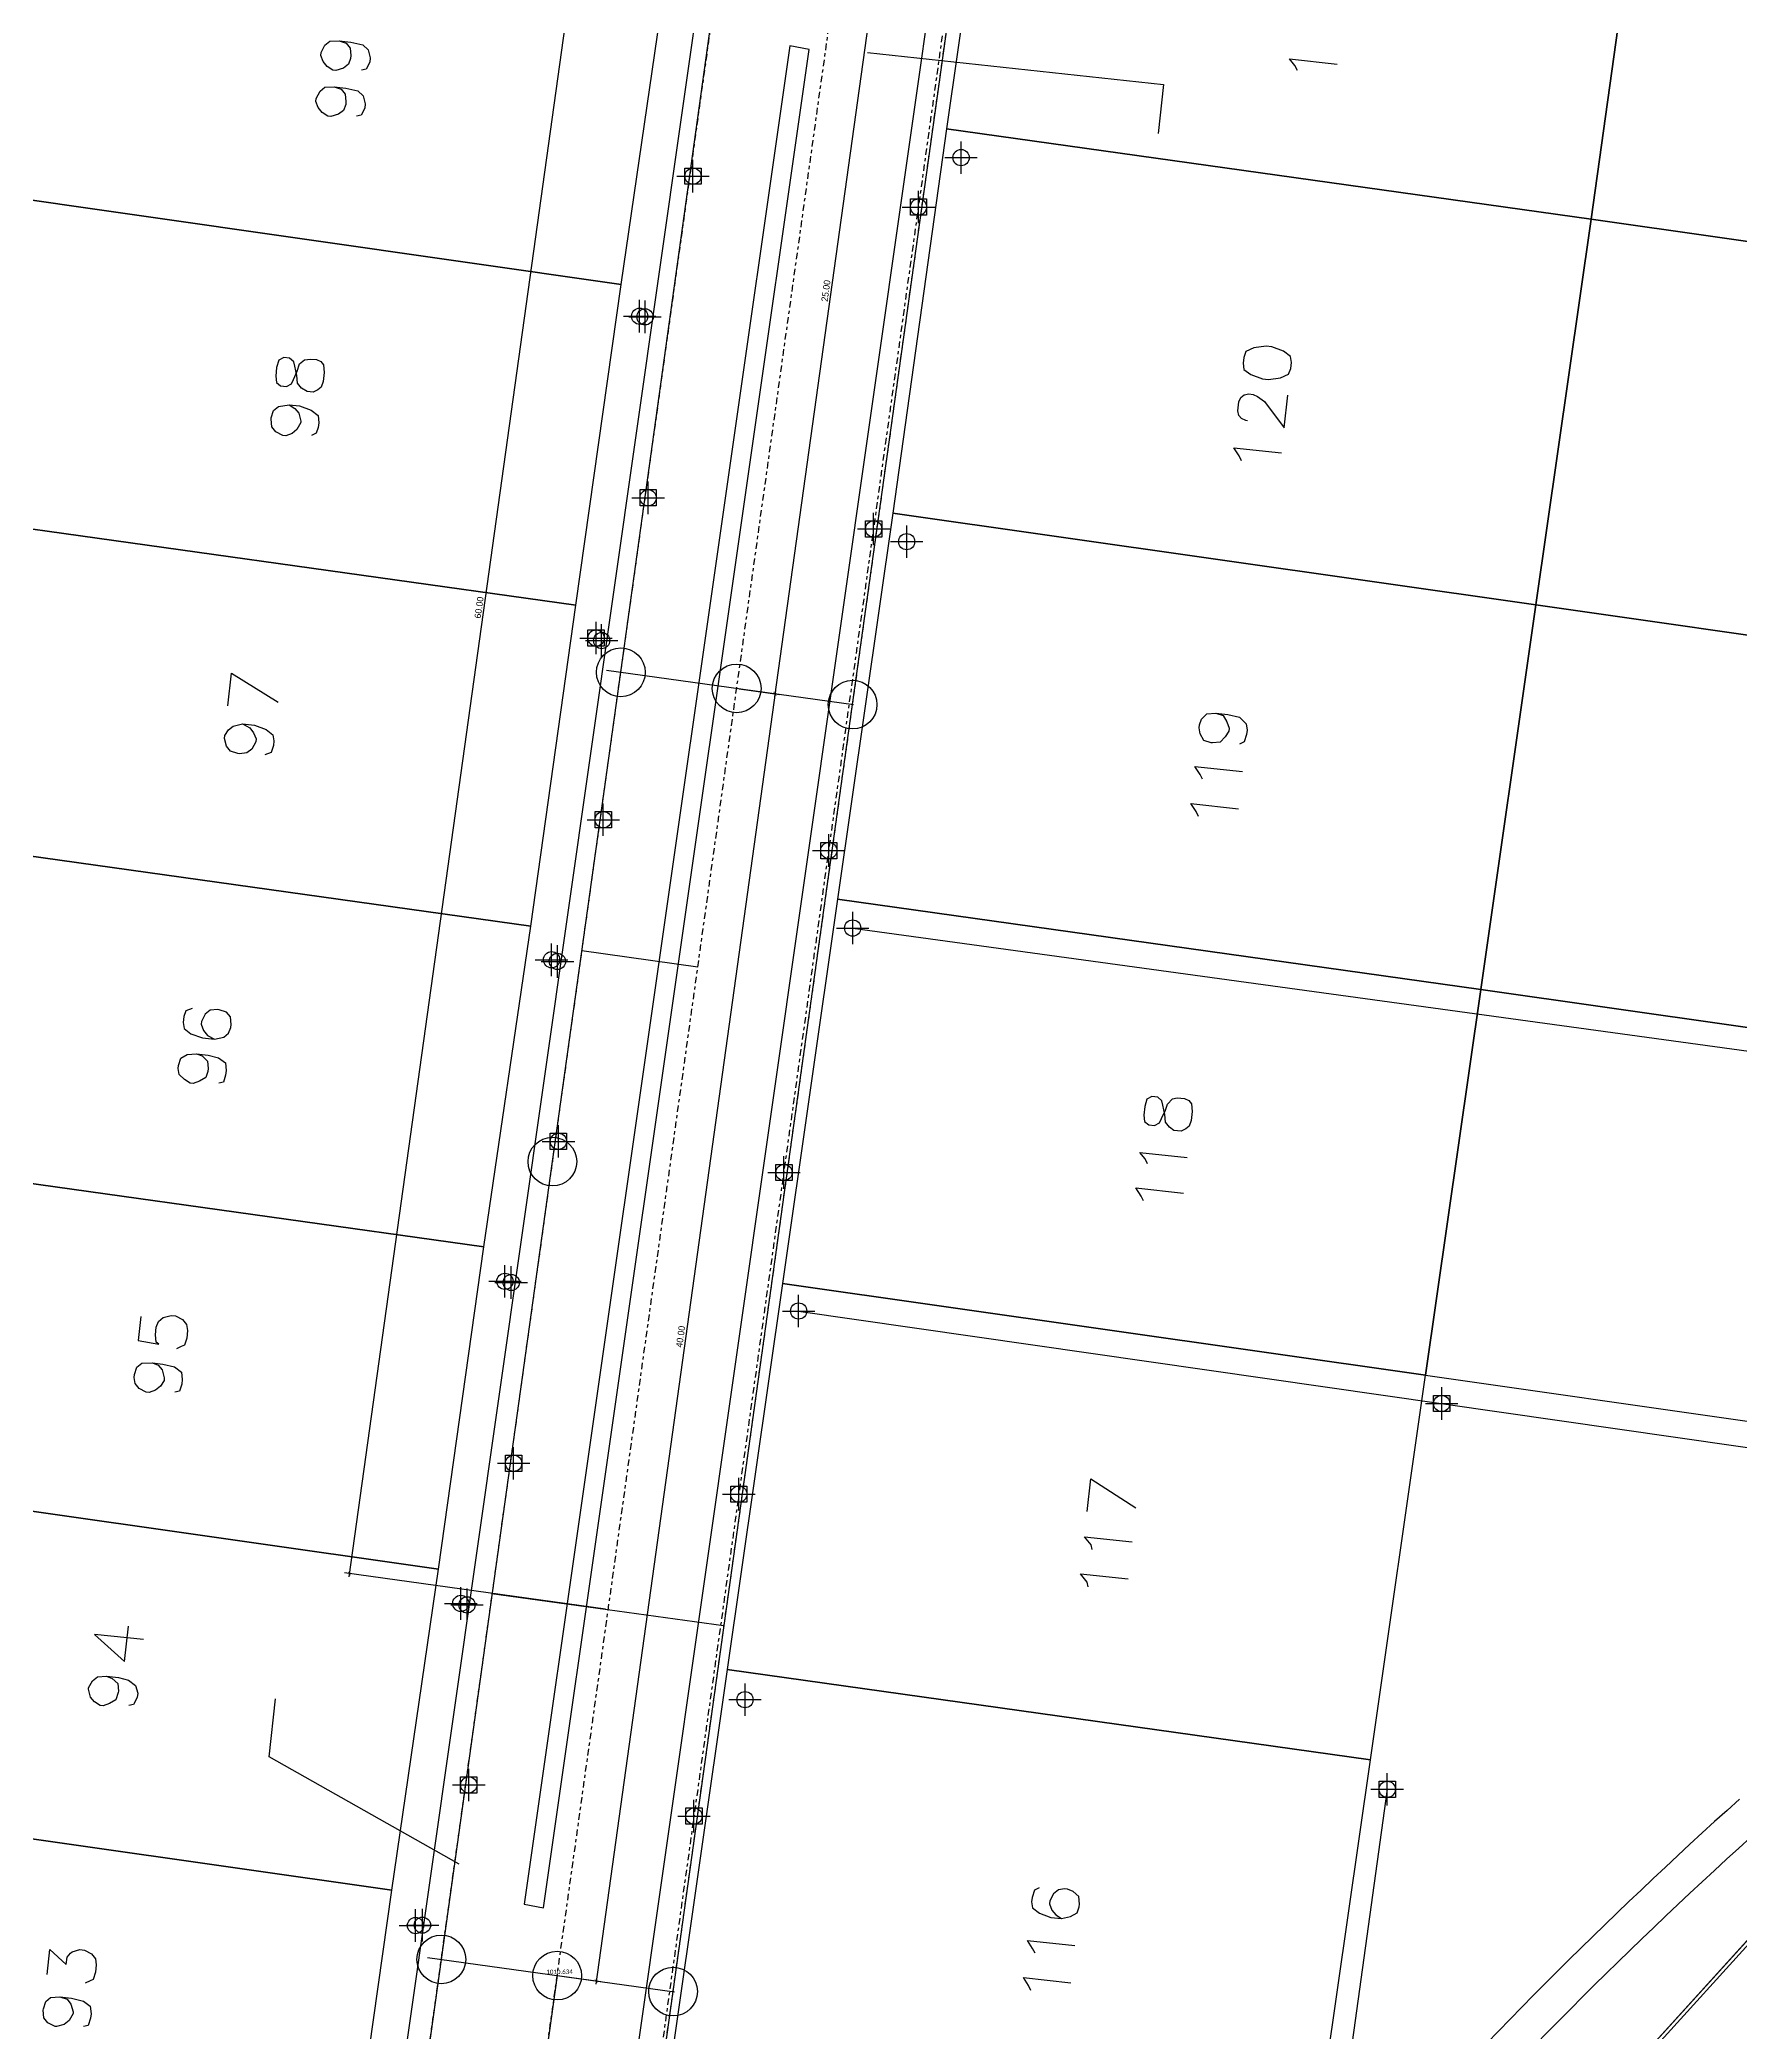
# Model space of a CAD drawing. Header units: metres. Extents: x 678 to 2349, y 417 to 1219.
# Drawn here: x 813.2 to 865.5, y 807.5 to 868.9 of the extents above; entities that cross this region are included whole.
import ezdxf

# ---------------------------------------------------------------- set-up
doc = ezdxf.new("R2010")
doc.units = ezdxf.units.M
doc.header["$PDMODE"] = 32
doc.header["$PDSIZE"] = 1.5
doc.linetypes.add('CENTRO1', pattern=[0.44, 0.2, -0.08, 0.08, -0.08])
for name, color, linetype in [('12-CONDICIONES EXISTENTES', 2, 'Continuous'), ('C-ROAD-PROF-TEXT', 11, 'Continuous'), ('linea 1', 1, 'Continuous'), ('LOTE 243', 1, 'Continuous'), ('puntos nov 7', 50, 'Continuous'), ('PUNTOS V', 4, 'Continuous'), ('V-NODE', 1, 'Continuous')]:
    doc.layers.add(name, color=color, linetype=linetype)
doc.layers.add('PDF2_area escolar', color=7, linetype='Continuous', true_color=0x989898)
doc.layers.add('PDF_Geometry', color=7, linetype='Continuous', true_color=0x797979)
doc.styles.add('CITY2', font='stylu.ttf', dxfattribs={"height": 0.2})
doc.styles.get("Standard").update_dxf_attribs({"font": 'arial.ttf'})
doc.dimstyles.new('COTAS2', dxfattribs={"dimtxt": 0.02, "dimasz": 0.1, "dimexe": 0.15, "dimexo": 0.08, "dimgap": 0.05, "dimtad": 1, "dimzin": 0, "dimdsep": 46, "dimtxsty": 'CITY2', "dimblk": 'ARCHTICK', "dimcen": 1, "dimdle": 0.1, "dimclrd": 1, "dimclre": 1, "dimclrt": 2, "dimadec": 0, "dimazin": 0, "dimtfac": 1, "dimtofl": 0, "dimtmove": 0, "dimatfit": 3, "dimldrblk": 'ARCHTICK', "dimfxl": 0.18, "dimtolj": 1, "dimtzin": 0, "dimarcsym": 0})

# ---------------------------------------------------------------- blocks, each defined once
blk = doc.blocks.new('*U270')
at = {"color": 0, "linetype": 'ByBlock', "lineweight": -2, "transparency": 16777216}
for p, q in [((-1, 0), (1, 0)), ((0, -1), (0, 1))]:
    blk.add_line(p, q, dxfattribs=at)
blk.add_circle((0, 0), 0.5, dxfattribs=at)
blk = doc.blocks.new('*U492', base_point=(831.775, 860.328, 1006.98))
at = {"layer": 'V-NODE', "color": 50, "lineweight": -2, "xscale": 0.5, "yscale": 0.5, "zscale": 0.5}
blk.add_blockref('*U270', (831.775, 860.328, 1006.98), dxfattribs=at)
blk = doc.blocks.new('*U495', base_point=(830.44, 850.365, 1007.744))
at = {"layer": 'V-NODE', "color": 50, "lineweight": -2, "xscale": 0.5, "yscale": 0.5, "zscale": 0.5}
blk.add_blockref('*U270', (830.44, 850.365, 1007.744), dxfattribs=at)
blk = doc.blocks.new('*U498', base_point=(829.079, 840.487, 1008.555))
at = {"layer": 'V-NODE', "color": 50, "lineweight": -2, "xscale": 0.5, "yscale": 0.5, "zscale": 0.5}
blk.add_blockref('*U270', (829.079, 840.487, 1008.555), dxfattribs=at)
blk = doc.blocks.new('*U501', base_point=(827.656, 830.605, 1009.433))
at = {"layer": 'V-NODE', "color": 50, "lineweight": -2, "xscale": 0.5, "yscale": 0.5, "zscale": 0.5}
blk.add_blockref('*U270', (827.656, 830.605, 1009.433), dxfattribs=at)
blk = doc.blocks.new('*U504', base_point=(826.297, 820.681, 1010.185))
at = {"layer": 'V-NODE', "color": 50, "lineweight": -2, "xscale": 0.5, "yscale": 0.5, "zscale": 0.5}
blk.add_blockref('*U270', (826.297, 820.681, 1010.185), dxfattribs=at)
blk = doc.blocks.new('*U507', base_point=(824.925, 810.823, 1010.982))
at = {"layer": 'V-NODE', "color": 50, "lineweight": -2, "xscale": 0.5, "yscale": 0.5, "zscale": 0.5}
blk.add_blockref('*U270', (824.925, 810.823, 1010.982), dxfattribs=at)
blk = doc.blocks.new('*U1092', base_point=(824.711, 810.811, 1011.104))
at = {"layer": 'V-NODE', "color": 50, "lineweight": -2, "xscale": 0.5, "yscale": 0.5, "zscale": 0.5}
blk.add_blockref('*U270', (824.711, 810.811, 1011.104), dxfattribs=at)
blk = doc.blocks.new('*U1095', base_point=(826.105, 820.726, 1010.275))
at = {"layer": 'V-NODE', "color": 50, "lineweight": -2, "xscale": 0.5, "yscale": 0.5, "zscale": 0.5}
blk.add_blockref('*U270', (826.105, 820.726, 1010.275), dxfattribs=at)
blk = doc.blocks.new('*U1098', base_point=(827.463, 830.641, 1009.502))
at = {"layer": 'V-NODE', "color": 50, "lineweight": -2, "xscale": 0.5, "yscale": 0.5, "zscale": 0.5}
blk.add_blockref('*U270', (827.463, 830.641, 1009.502), dxfattribs=at)
blk = doc.blocks.new('*U1101', base_point=(828.897, 840.539, 1008.667))
at = {"layer": 'V-NODE', "color": 50, "lineweight": -2, "xscale": 0.5, "yscale": 0.5, "zscale": 0.5}
blk.add_blockref('*U270', (828.897, 840.539, 1008.667), dxfattribs=at)
blk = doc.blocks.new('*U1104', base_point=(830.268, 850.442, 1007.768))
at = {"layer": 'V-NODE', "color": 50, "lineweight": -2, "xscale": 0.5, "yscale": 0.5, "zscale": 0.5}
blk.add_blockref('*U270', (830.268, 850.442, 1007.768), dxfattribs=at)
blk = doc.blocks.new('*U1107', base_point=(831.609, 860.348, 1007.071))
at = {"layer": 'V-NODE', "color": 50, "lineweight": -2, "xscale": 0.5, "yscale": 0.5, "zscale": 0.5}
blk.add_blockref('*U270', (831.609, 860.348, 1007.071), dxfattribs=at)
blk = doc.blocks.new('*U1125', base_point=(841.5, 865.23, 1006.906))
at = {"layer": 'V-NODE', "color": 50, "lineweight": -2, "xscale": 0.5, "yscale": 0.5, "zscale": 0.5}
blk.add_blockref('*U270', (841.5, 865.23, 1006.906), dxfattribs=at)
blk = doc.blocks.new('*U1128', base_point=(839.826, 853.409, 1007.836))
at = {"layer": 'V-NODE', "color": 50, "lineweight": -2, "xscale": 0.5, "yscale": 0.5, "zscale": 0.5}
blk.add_blockref('*U270', (839.826, 853.409, 1007.836), dxfattribs=at)
blk = doc.blocks.new('*U1131', base_point=(838.164, 841.515, 1008.904))
at = {"layer": 'V-NODE', "color": 50, "lineweight": -2, "xscale": 0.5, "yscale": 0.5, "zscale": 0.5}
blk.add_blockref('*U270', (838.164, 841.515, 1008.904), dxfattribs=at)
blk = doc.blocks.new('*U1134', base_point=(836.501, 829.727, 1010.074))
at = {"layer": 'V-NODE', "color": 50, "lineweight": -2, "xscale": 0.5, "yscale": 0.5, "zscale": 0.5}
blk.add_blockref('*U270', (836.501, 829.727, 1010.074), dxfattribs=at)
blk = doc.blocks.new('*U1137', base_point=(834.851, 817.764, 1011.105))
at = {"layer": 'V-NODE', "color": 50, "lineweight": -2, "xscale": 0.5, "yscale": 0.5, "zscale": 0.5}
blk.add_blockref('*U270', (834.851, 817.764, 1011.105), dxfattribs=at)
blk = doc.blocks.new('*U2308')
at = {"color": 0, "linetype": 'ByBlock', "lineweight": -2, "transparency": 16777216}
for p, q in [((-1, 0), (1, 0)), ((0, -1), (0, 1))]:
    blk.add_line(p, q, dxfattribs=at)
blk.add_circle((0, 0), 0.5, dxfattribs=at)
blk = doc.blocks.new('*U2311', base_point=(830.268, 850.442, 1007.768))
at = {"layer": 'V-NODE', "color": 1, "lineweight": -2, "xscale": 0.5, "yscale": 0.5, "zscale": 0.5}
blk.add_blockref('*U2308', (830.268, 850.442, 1007.768), dxfattribs=at)
blk = doc.blocks.new('*U2341', base_point=(826.35, 815.14, 1010.083))
at = {"layer": 'V-NODE', "color": 1, "lineweight": -2, "xscale": 0.5, "yscale": 0.5, "zscale": 0.5}
blk.add_blockref('*U2308', (826.35, 815.14, 1010.083), dxfattribs=at)
blk = doc.blocks.new('*U2344', base_point=(833.28, 814.18, 1010.083))
at = {"layer": 'V-NODE', "color": 1, "lineweight": -2, "xscale": 0.5, "yscale": 0.5, "zscale": 0.5}
blk.add_blockref('*U2308', (833.28, 814.18, 1010.083), dxfattribs=at)
blk = doc.blocks.new('*U2347', base_point=(827.73, 825.04, 1009.296))
at = {"layer": 'V-NODE', "color": 1, "lineweight": -2, "xscale": 0.5, "yscale": 0.5, "zscale": 0.5}
blk.add_blockref('*U2308', (827.73, 825.04, 1009.296), dxfattribs=at)
blk = doc.blocks.new('*U2350', base_point=(834.66, 824.09, 1009.296))
at = {"layer": 'V-NODE', "color": 1, "lineweight": -2, "xscale": 0.5, "yscale": 0.5, "zscale": 0.5}
blk.add_blockref('*U2308', (834.66, 824.09, 1009.296), dxfattribs=at)
blk = doc.blocks.new('*U2353', base_point=(829.11, 834.95, 1008.509))
at = {"layer": 'V-NODE', "color": 1, "lineweight": -2, "xscale": 0.5, "yscale": 0.5, "zscale": 0.5}
blk.add_blockref('*U2308', (829.11, 834.95, 1008.509), dxfattribs=at)
blk = doc.blocks.new('*U2356', base_point=(836.05, 833.99, 1008.509))
at = {"layer": 'V-NODE', "color": 1, "lineweight": -2, "xscale": 0.5, "yscale": 0.5, "zscale": 0.5}
blk.add_blockref('*U2308', (836.05, 833.99, 1008.509), dxfattribs=at)
blk = doc.blocks.new('*U2359', base_point=(830.49, 844.85, 1007.722))
at = {"layer": 'V-NODE', "color": 1, "lineweight": -2, "xscale": 0.5, "yscale": 0.5, "zscale": 0.5}
blk.add_blockref('*U2308', (830.49, 844.85, 1007.722), dxfattribs=at)
blk = doc.blocks.new('*U2362', base_point=(837.43, 843.9, 1007.722))
at = {"layer": 'V-NODE', "color": 1, "lineweight": -2, "xscale": 0.5, "yscale": 0.5, "zscale": 0.5}
blk.add_blockref('*U2308', (837.43, 843.9, 1007.722), dxfattribs=at)
blk = doc.blocks.new('*U2365', base_point=(831.87, 854.76, 1006.935))
at = {"layer": 'V-NODE', "color": 1, "lineweight": -2, "xscale": 0.5, "yscale": 0.5, "zscale": 0.5}
blk.add_blockref('*U2308', (831.87, 854.76, 1006.935), dxfattribs=at)
blk = doc.blocks.new('*U2368', base_point=(838.81, 853.8, 1006.935))
at = {"layer": 'V-NODE', "color": 1, "lineweight": -2, "xscale": 0.5, "yscale": 0.5, "zscale": 0.5}
blk.add_blockref('*U2308', (838.81, 853.8, 1006.935), dxfattribs=at)
blk = doc.blocks.new('*U2371', base_point=(833.25, 864.66, 1006.148))
at = {"layer": 'V-NODE', "color": 1, "lineweight": -2, "xscale": 0.5, "yscale": 0.5, "zscale": 0.5}
blk.add_blockref('*U2308', (833.25, 864.66, 1006.148), dxfattribs=at)
blk = doc.blocks.new('*U2374', base_point=(840.19, 863.71, 1006.148))
at = {"layer": 'V-NODE', "color": 1, "lineweight": -2, "xscale": 0.5, "yscale": 0.5, "zscale": 0.5}
blk.add_blockref('*U2308', (840.19, 863.71, 1006.148), dxfattribs=at)
blk = doc.blocks.new('*U2422', base_point=(854.614, 815.005, 1012.991))
at = {"layer": 'V-NODE', "color": 1, "lineweight": -2, "xscale": 0.5, "yscale": 0.5, "zscale": 0.5}
blk.add_blockref('*U2308', (854.614, 815.005, 1012.991), dxfattribs=at)
blk = doc.blocks.new('*U2425', base_point=(856.29, 826.879, 1011.505))
at = {"layer": 'V-NODE', "color": 1, "lineweight": -2, "xscale": 0.5, "yscale": 0.5, "zscale": 0.5}
blk.add_blockref('*U2308', (856.29, 826.879, 1011.505), dxfattribs=at)
blk = doc.blocks.new('*U2558')
at = {"color": 0, "linetype": 'ByBlock', "lineweight": -2, "transparency": 16777216}
for p, q in [((-1, 0), (1, 0)), ((0, -1), (0, 1))]:
    blk.add_line(p, q, dxfattribs=at)
blk.add_lwpolyline([(-0.5, -0.5), (-0.5, 0.5), (0.5, 0.5), (0.5, -0.5)], close=True, dxfattribs=at)
blk = doc.blocks.new('*U2561', base_point=(830.268, 850.442, 1007.768))
at = {"layer": 'V-NODE', "color": 130, "lineweight": -2, "xscale": 0.5, "yscale": 0.5, "zscale": 0.5}
blk.add_blockref('*U2558', (830.268, 850.442, 1007.768), dxfattribs=at)
blk = doc.blocks.new('*U2591', base_point=(826.35, 815.14, 1010.083))
at = {"layer": 'V-NODE', "color": 130, "lineweight": -2, "xscale": 0.5, "yscale": 0.5, "zscale": 0.5}
blk.add_blockref('*U2558', (826.35, 815.14, 1010.083), dxfattribs=at)
blk = doc.blocks.new('*U2594', base_point=(833.28, 814.18, 1010.083))
at = {"layer": 'V-NODE', "color": 130, "lineweight": -2, "xscale": 0.5, "yscale": 0.5, "zscale": 0.5}
blk.add_blockref('*U2558', (833.28, 814.18, 1010.083), dxfattribs=at)
blk = doc.blocks.new('*U2597', base_point=(827.73, 825.04, 1009.296))
at = {"layer": 'V-NODE', "color": 130, "lineweight": -2, "xscale": 0.5, "yscale": 0.5, "zscale": 0.5}
blk.add_blockref('*U2558', (827.73, 825.04, 1009.296), dxfattribs=at)
blk = doc.blocks.new('*U2600', base_point=(834.66, 824.09, 1009.296))
at = {"layer": 'V-NODE', "color": 130, "lineweight": -2, "xscale": 0.5, "yscale": 0.5, "zscale": 0.5}
blk.add_blockref('*U2558', (834.66, 824.09, 1009.296), dxfattribs=at)
blk = doc.blocks.new('*U2603', base_point=(829.11, 834.95, 1008.509))
at = {"layer": 'V-NODE', "color": 130, "lineweight": -2, "xscale": 0.5, "yscale": 0.5, "zscale": 0.5}
blk.add_blockref('*U2558', (829.11, 834.95, 1008.509), dxfattribs=at)
blk = doc.blocks.new('*U2606', base_point=(836.05, 833.99, 1008.509))
at = {"layer": 'V-NODE', "color": 130, "lineweight": -2, "xscale": 0.5, "yscale": 0.5, "zscale": 0.5}
blk.add_blockref('*U2558', (836.05, 833.99, 1008.509), dxfattribs=at)
blk = doc.blocks.new('*U2609', base_point=(830.49, 844.85, 1007.722))
at = {"layer": 'V-NODE', "color": 130, "lineweight": -2, "xscale": 0.5, "yscale": 0.5, "zscale": 0.5}
blk.add_blockref('*U2558', (830.49, 844.85, 1007.722), dxfattribs=at)
blk = doc.blocks.new('*U2612', base_point=(837.43, 843.9, 1007.722))
at = {"layer": 'V-NODE', "color": 130, "lineweight": -2, "xscale": 0.5, "yscale": 0.5, "zscale": 0.5}
blk.add_blockref('*U2558', (837.43, 843.9, 1007.722), dxfattribs=at)
blk = doc.blocks.new('*U2615', base_point=(831.87, 854.76, 1006.935))
at = {"layer": 'V-NODE', "color": 130, "lineweight": -2, "xscale": 0.5, "yscale": 0.5, "zscale": 0.5}
blk.add_blockref('*U2558', (831.87, 854.76, 1006.935), dxfattribs=at)
blk = doc.blocks.new('*U2618', base_point=(838.81, 853.8, 1006.935))
at = {"layer": 'V-NODE', "color": 130, "lineweight": -2, "xscale": 0.5, "yscale": 0.5, "zscale": 0.5}
blk.add_blockref('*U2558', (838.81, 853.8, 1006.935), dxfattribs=at)
blk = doc.blocks.new('*U2621', base_point=(833.25, 864.66, 1006.148))
at = {"layer": 'V-NODE', "color": 130, "lineweight": -2, "xscale": 0.5, "yscale": 0.5, "zscale": 0.5}
blk.add_blockref('*U2558', (833.25, 864.66, 1006.148), dxfattribs=at)
blk = doc.blocks.new('*U2624', base_point=(840.19, 863.71, 1006.148))
at = {"layer": 'V-NODE', "color": 130, "lineweight": -2, "xscale": 0.5, "yscale": 0.5, "zscale": 0.5}
blk.add_blockref('*U2558', (840.19, 863.71, 1006.148), dxfattribs=at)
blk = doc.blocks.new('*U2672', base_point=(854.614, 815.005, 1012.991))
at = {"layer": 'V-NODE', "color": 130, "lineweight": -2, "xscale": 0.5, "yscale": 0.5, "zscale": 0.5}
blk.add_blockref('*U2558', (854.614, 815.005, 1012.991), dxfattribs=at)
blk = doc.blocks.new('*U2675', base_point=(856.29, 826.879, 1011.505))
at = {"layer": 'V-NODE', "color": 130, "lineweight": -2, "xscale": 0.5, "yscale": 0.5, "zscale": 0.5}
blk.add_blockref('*U2558', (856.29, 826.879, 1011.505), dxfattribs=at)
blk = doc.blocks.new('base')
at = {"layer": 'PDF_Geometry', "lineweight": 25, "extrusion": (-0.000787417, 0.063364, 0.99799), "elevation": 0.026}
for points in [[(-314.355, -197.288), (-299.601, -195.681), (-292.744, -194.188), (-282.663, -192.111), (-274.476, -190.361), (-258.037, -185.154), (-248.029, -180.61), (-240.539, -177.71), (-228.643, -174.042), (-222.733, -172.714), (-217.384, -171.04), (-209.935, -169.248), (-202.16, -164.759), (-196.196, -160.284), (-195.073, -159.817), (-178.095, -157.457), (-154.298, -156.614), (-136.667, -154.611), (-124.436, -153.164), (-118.066, -151.474), (-100.79, -146.646), (-80.955, -140.967), (-73.385, -139.328), (-61.694, -135.822), (-40.504, -131.604), (-37.727, -130.872), (-17.661, -129.441), (1.311, -127.461), (21.092, -124.929), (41.006, -122.83), (47.376, -123.458), (63.592, -123.186), (81.402, -124.312), (85.639, -96.072), (88.705, -66.393), (92.811, -40.781), (97.16, -22.386), (100.596, -1.562), (102.483, 8.32), (109.691, 37.361), (117.528, 76.62), (126.217, 115.638), (131.513, 149.592), (134.682, 173.973), (136.916, 195.591), (139.956, 229.678), (141.558, 250.676), (142.614, 271.37), (143.252, 283.21), (147.066, 312.938), (152.58, 355.631), (153.554, 396.042), (150.869, 418.02), (151.777, 438.639), (150.959, 458.028), (151.777, 438.639), (150.869, 418.02), (153.554, 396.042), (152.58, 355.631), (147.066, 312.938), (143.252, 283.21), (142.614, 271.37), (141.558, 250.676), (139.956, 229.678), (136.916, 195.591), (134.682, 173.973), (131.513, 149.592), (126.217, 115.638), (117.528, 76.62), (109.691, 37.361), (102.483, 8.32), (100.596, -1.562), (97.16, -22.386), (92.811, -40.781), (88.705, -66.393), (85.639, -96.072), (81.402, -124.312), (63.592, -123.186), (47.376, -123.458), (41.006, -122.83), (21.092, -124.929), (1.311, -127.461), (-17.661, -129.441), (-37.727, -130.872), (-40.504, -131.604), (-61.694, -135.822), (-73.385, -139.328), (-80.955, -140.967), (-100.79, -146.646), (-118.066, -151.474), (-124.436, -153.164), (-136.667, -154.611), (-154.298, -156.614), (-178.095, -157.457), (-195.073, -159.817), (-196.196, -160.284), (-202.16, -164.759), (-209.935, -169.248), (-217.384, -171.04), (-222.733, -172.714), (-228.643, -174.042), (-240.539, -177.71), (-248.029, -180.61), (-258.037, -185.154), (-274.476, -190.361), (-282.663, -192.111), (-292.744, -194.188), (-299.601, -195.681), (-314.355, -197.288), (-312.178, -178.446), (-309.146, -157.898), (-306.876, -132.899), (-305.823, -118.002), (-298.643, -78.802), (-291.055, -45.077), (-282.252, -15.116), (-275.645, 10.473), (-270.319, 33.898), (-263.825, 63.164), (-258.15, 86.408), (-284.424, 123.888)], [(8.705, 193.58), (-11.713, 61.957), (-10.362, 60.079), (28.101, 54.1), (29.985, 55.496), (58.5, 239.445)], [(91.093, 128.17), (91.733, 128.093), (92.016, 130.053), (91.376, 130.13), (91.093, 128.17), (89.215, 126.819), (50.746, 132.753), (49.396, 134.631), (67.752, 253.123), (69.636, 254.519), (108.099, 248.54), (109.45, 246.662)], [(62.206, 147.045), (61.983, 147.118), (61.863, 147.272), (61.844, 147.506), (61.855, 147.598), (61.923, 147.775), (62.077, 147.895), (62.316, 147.959), (62.408, 147.948), (62.58, 147.835), (62.7, 147.681), (62.77, 147.487), (62.759, 147.396), (62.64, 147.178), (62.486, 147.058), (62.206, 147.045), (61.841, 147.089), (61.48, 147.179), (61.314, 147.338), (61.25, 147.578), (61.267, 147.715), (61.386, 147.932), (61.528, 147.962)], [(45.952, 147.612), (36.856, 148.708), (37.038, 150.217)], [(32.729, 148.324), (32.804, 148.176), (32.965, 147.971), (31.502, 148.148)], [(62.377, 148.462), (62.154, 148.535), (62.033, 148.689), (62.015, 148.923), (62.026, 149.014), (62.094, 149.192), (62.247, 149.312), (62.487, 149.376), (62.578, 149.365), (62.75, 149.252), (62.871, 149.098), (62.94, 148.904), (62.929, 148.813), (62.81, 148.595), (62.657, 148.475), (62.377, 148.462), (62.011, 148.506), (61.651, 148.596), (61.485, 148.755), (61.421, 148.995), (61.437, 149.132), (61.556, 149.349), (61.699, 149.378)], [(63.881, 158.251), (63.709, 158.364), (63.588, 158.518), (63.524, 158.757), (63.53, 158.803), (63.649, 159.021), (63.803, 159.141), (63.996, 159.211), (64.088, 159.2), (64.305, 159.081), (64.426, 158.927), (64.444, 158.693), (64.439, 158.647), (64.365, 158.424), (64.212, 158.304), (63.881, 158.251), (63.561, 158.289), (63.206, 158.425), (62.994, 158.589), (62.976, 158.823), (62.993, 158.961), (63.06, 159.138), (63.208, 159.213)], [(34.4, 159.113), (34.446, 159.108), (34.577, 159.045), (34.658, 158.943), (34.687, 158.8), (34.654, 158.526), (34.592, 158.394), (34.489, 158.314), (34.347, 158.285), (34.209, 158.301), (34.078, 158.364), (33.866, 158.528), (33.268, 159.342), (33.147, 158.337)], [(34.594, 160.342), (34.669, 160.193), (34.825, 159.943), (33.362, 160.119)], [(65.878, 167.516), (65.757, 166.511), (64.337, 167.424)], [(65.436, 168.079), (65.218, 168.198), (65.098, 168.352), (65.028, 168.546), (65.039, 168.637), (65.158, 168.855), (65.312, 168.975), (65.546, 168.994), (65.592, 168.988), (65.815, 168.915), (65.935, 168.761), (65.999, 168.522), (65.988, 168.43), (65.875, 168.258), (65.721, 168.138), (65.436, 168.079), (65.07, 168.124), (64.716, 168.259), (64.504, 168.424), (64.48, 168.612), (64.496, 168.749), (64.57, 168.972), (64.764, 169.042)], [(35.485, 168.117), (35.262, 168.191), (35.147, 168.39), (35.077, 168.584), (35.088, 168.675), (35.202, 168.847), (35.361, 169.013), (35.595, 169.032), (35.641, 169.026), (35.864, 168.953), (35.979, 168.753), (36.003, 168.565), (35.991, 168.474), (35.924, 168.296), (35.765, 168.13), (35.485, 168.117), (35.119, 168.161), (34.759, 168.251), (34.553, 168.462), (34.529, 168.65), (34.545, 168.787), (34.619, 169.01), (34.767, 169.085)], [(35.915, 170.152), (35.99, 170.004), (36.146, 169.753), (34.683, 169.93)], [(36.053, 171.295), (36.128, 171.147), (36.283, 170.896), (34.821, 171.072)], [(67.093, 176.829), (67.287, 176.899), (67.355, 177.076), (67.377, 177.259), (67.353, 177.447), (67.141, 177.612), (66.786, 177.747), (66.421, 177.791), (66.135, 177.733), (65.982, 177.613), (65.914, 177.435), (65.903, 177.344), (65.921, 177.11), (66.042, 176.956), (66.265, 176.883), (66.31, 176.877), (66.544, 176.896), (66.698, 177.016), (66.817, 177.234), (66.828, 177.325), (66.759, 177.519), (66.638, 177.673), (66.421, 177.791)], [(66.984, 178.234), (66.807, 178.301), (66.64, 178.461), (66.622, 178.695), (66.633, 178.786), (66.701, 178.963), (66.9, 179.078), (67.094, 179.148), (67.185, 179.137), (67.357, 179.023), (67.524, 178.864), (67.547, 178.676), (67.536, 178.584), (67.463, 178.361), (67.264, 178.246), (66.984, 178.234), (66.618, 178.278), (66.304, 178.362), (66.092, 178.527), (66.074, 178.761), (66.09, 178.898), (66.163, 179.121), (66.306, 179.15)], [(37.759, 181.987), (37.834, 181.838), (37.994, 181.634), (36.532, 181.81)], [(37.896, 183.129), (37.971, 182.981), (38.126, 182.731), (36.664, 182.907)], [(68.792, 186.316), (68.88, 187.048), (68.246, 187.17), (68.332, 187.114), (68.35, 186.88), (68.323, 186.651), (68.255, 186.474), (68.101, 186.353), (67.862, 186.289), (67.725, 186.306), (67.507, 186.425), (67.386, 186.578), (67.363, 186.767), (67.39, 186.995), (67.464, 187.218), (67.56, 187.253), (67.709, 187.328)], [(68.455, 187.748), (68.277, 187.816), (68.157, 187.969), (68.093, 188.209), (68.104, 188.3), (68.217, 188.472), (68.371, 188.593), (68.565, 188.662), (68.656, 188.651), (68.874, 188.532), (68.994, 188.379), (69.018, 188.19), (69.007, 188.099), (68.934, 187.876), (68.78, 187.755), (68.455, 187.748), (68.135, 187.787), (67.775, 187.876), (67.563, 188.041), (67.544, 188.275), (67.561, 188.412), (67.634, 188.635), (67.777, 188.664)], [(39.744, 192.691), (39.623, 191.685), (38.248, 192.593)], [(39.607, 193.867), (39.636, 193.724), (39.837, 193.468), (38.375, 193.644)], [(39.745, 195.009), (39.774, 194.867), (39.975, 194.611), (38.512, 194.787)], [(68.834, 196.281), (70.342, 196.099), (69.425, 196.952), (69.292, 195.855)], [(69.988, 197.394), (69.811, 197.462), (69.644, 197.621), (69.626, 197.855), (69.632, 197.901), (69.705, 198.124), (69.904, 198.239), (70.098, 198.308), (70.189, 198.297), (70.361, 198.184), (70.482, 198.03), (70.546, 197.79), (70.54, 197.745), (70.421, 197.527), (70.268, 197.407), (69.988, 197.394), (69.622, 197.438), (69.308, 197.522), (69.096, 197.687), (69.032, 197.926), (69.048, 198.064), (69.167, 198.281), (69.31, 198.31)], [(59.203, 203.33), (65.008, 199.941), (64.794, 198.159)], [(8.56, 202.894), (65.659, 264.226), (104.99, 258.143), (106.869, 259.493), (108.306, 268.733), (119.228, 377.084), (117.811, 447.545)], [(41.371, 204.273), (41.519, 204.348), (41.592, 204.571), (41.609, 204.708), (41.585, 204.896), (41.373, 205.061), (41.019, 205.197), (40.699, 205.235), (40.413, 205.177), (40.214, 205.062), (40.146, 204.884), (40.135, 204.793), (40.154, 204.559), (40.32, 204.4), (40.497, 204.332), (40.589, 204.321), (40.777, 204.345), (40.931, 204.465), (41.05, 204.683), (41.061, 204.774), (40.991, 204.968), (40.871, 205.122), (40.699, 205.235)], [(41.522, 206.295), (41.597, 206.147), (41.752, 205.897), (40.29, 206.073)], [(71.928, 206.573), (71.835, 205.796), (71.336, 206.274), (71.308, 206.045), (71.2, 205.919), (71.149, 205.879), (70.91, 205.815), (70.773, 205.832), (70.555, 205.951), (70.434, 206.104), (70.411, 206.293), (70.438, 206.521), (70.512, 206.744), (70.608, 206.779), (70.757, 206.854)], [(41.66, 207.438), (41.735, 207.29), (41.89, 207.039), (40.427, 207.215)], [(71.548, 207.268), (71.325, 207.342), (71.205, 207.495), (71.141, 207.735), (71.146, 207.781), (71.265, 207.998), (71.419, 208.119), (71.659, 208.183), (71.704, 208.177), (71.922, 208.058), (72.042, 207.904), (72.061, 207.67), (72.055, 207.625), (71.982, 207.402), (71.828, 207.281), (71.548, 207.268), (71.183, 207.312), (70.823, 207.402), (70.611, 207.567), (70.592, 207.801), (70.609, 207.938), (70.682, 208.161), (70.825, 208.19)]]:
    blk.add_lwpolyline(points, dxfattribs=at)
for points in [[(23.743, 153.024), (21.946, 141.184), (41.7, 138.109), (43.549, 149.989)], [(3.989, 156.1), (2.145, 144.265), (21.946, 141.184), (23.743, 153.024)], [(53.618, 154.665), (52.057, 144.79), (71.812, 141.715), (73.373, 151.589)], [(57.222, 204.589), (56.633, 204.707), (47.746, 147.489), (48.334, 147.372)], [(25.592, 164.904), (23.743, 153.024), (43.549, 149.989), (45.346, 161.829)], [(55.133, 164.545), (53.618, 154.665), (73.373, 151.589), (74.893, 161.515)], [(5.837, 167.98), (3.989, 156.1), (23.743, 153.024), (25.592, 164.904)], [(34.511, 157.338), (34.487, 157.526), (34.275, 157.691), (33.92, 157.826), (33.738, 157.848), (33.361, 157.801), (33.116, 157.691), (33.048, 157.514), (33.026, 157.331), (33.05, 157.143), (33.262, 156.978), (33.616, 156.843), (33.799, 156.82), (34.176, 156.868), (34.421, 156.977), (34.489, 157.155)], [(64.284, 157.367), (64.261, 157.556), (64.135, 157.664), (63.952, 157.686), (63.804, 157.611), (63.741, 157.479), (63.617, 157.216), (63.544, 156.993), (63.39, 156.872), (63.202, 156.849), (63.019, 156.871), (62.887, 156.933), (62.807, 157.035), (62.789, 157.269), (62.822, 157.544), (62.89, 157.721), (62.992, 157.801), (63.14, 157.876), (63.323, 157.854), (63.495, 157.741), (63.615, 157.587), (63.634, 157.353), (63.692, 157.068), (63.721, 156.925), (63.847, 156.817), (64.03, 156.795), (64.178, 156.87), (64.251, 157.093)], [(56.648, 174.425), (55.133, 164.545), (74.893, 161.515), (76.454, 171.389)], [(27.435, 176.738), (25.592, 164.904), (45.346, 161.829), (47.195, 173.709)], [(7.68, 179.814), (5.837, 167.98), (25.592, 164.904), (27.435, 176.738)], [(58.209, 184.299), (56.648, 174.425), (76.454, 171.389), (77.969, 181.269)], [(29.283, 188.619), (27.435, 176.738), (47.195, 173.709), (49.038, 185.543)], [(9.529, 191.694), (7.68, 179.814), (27.435, 176.738), (29.283, 188.619)], [(37.857, 180.491), (37.833, 180.679), (37.707, 180.787), (37.524, 180.809), (37.376, 180.734), (37.314, 180.603), (37.189, 180.339), (37.121, 180.162), (36.962, 179.996), (36.82, 179.967), (36.591, 179.994), (36.46, 180.056), (36.379, 180.159), (36.361, 180.393), (36.394, 180.667), (36.462, 180.844), (36.564, 180.925), (36.712, 181), (36.941, 180.972), (37.067, 180.864), (37.188, 180.711), (37.206, 180.477), (37.264, 180.191), (37.293, 180.049), (37.419, 179.941), (37.602, 179.919), (37.75, 179.994), (37.824, 180.217)], [(59.729, 194.225), (58.209, 184.299), (77.969, 181.269), (79.483, 191.149)], [(31.127, 200.453), (29.283, 188.619), (49.038, 185.543), (50.887, 197.423)], [(61.29, 204.099), (59.729, 194.225), (79.483, 191.149), (81.044, 201.024)], [(32.975, 212.333), (31.127, 200.453), (50.887, 197.423), (52.73, 209.257)], [(62.805, 213.979), (61.29, 204.099), (81.044, 201.024), (82.559, 210.904)]]:
    blk.add_lwpolyline(points, close=True, dxfattribs=at)
blk = doc.blocks.new('_ArchTick')
at = {"color": 0, "linetype": 'ByBlock', "const_width": 0.15}
blk.add_lwpolyline([(-0.5, -0.5), (0.5, 0.5)], dxfattribs=at)
blk = doc.blocks.new('*D3556')
at = {"layer": 'Defpoints', "color": 0, "transparency": 16777216}
for p in [(838.047, 873.652, 998.097), (834.595, 848.891, 998.097), (835.774, 848.727)]:
    blk.add_point(p, dxfattribs=at)
at = {"layer": 'PUNTOS V', "color": 1, "lineweight": -2, "transparency": 16777216}
blk.add_line((839.229, 873.589), (835.761, 848.628), dxfattribs=at)
at = {"layer": 'PUNTOS V', "color": 1, "linetype": 'Continuous', "lineweight": -2, "transparency": 16777216}
for p, q in [((838.126, 873.641), (839.363, 873.469)), ((834.674, 848.88), (835.923, 848.707))]:
    blk.add_line(p, q, dxfattribs=at)
at = {"layer": 'PUNTOS V', "color": 1, "lineweight": -2, "transparency": 16777216, "xscale": 0.1, "yscale": 0.1, "zscale": 0.1}
for p, rotation in [((839.215, 873.49), 82.09024439291206), ((835.774, 848.727), 262.090244392912)]:
    blk.add_blockref('_ArchTick', p, dxfattribs=dict(at, rotation=rotation))
at = {"layer": 'PUNTOS V', "color": 2, "transparency": 16777216, "insert": (837.341, 861.13), "char_height": 0.2, "attachment_point": 5, "rotation": 82.09024, "style": 'CITY2'}
blk.add_mtext('\\A1;25.00', dxfattribs=at)
blk = doc.blocks.new('*D3557')
at = {"layer": 'Defpoints', "color": 0, "transparency": 16777216}
for p in [(834.595, 848.891, 998.097), (829.072, 809.274, 998.097), (830.27, 809.108)]:
    blk.add_point(p, dxfattribs=at)
at = {"layer": 'PUNTOS V', "color": 1, "lineweight": -2, "transparency": 16777216}
blk.add_line((835.788, 848.827), (830.256, 809.009), dxfattribs=at)
at = {"layer": 'PUNTOS V', "color": 1, "linetype": 'Continuous', "lineweight": -2, "transparency": 16777216}
for p, q in [((834.674, 848.88), (835.923, 848.707)), ((829.151, 809.263), (830.418, 809.087))]:
    blk.add_line(p, q, dxfattribs=at)
at = {"layer": 'PUNTOS V', "color": 1, "lineweight": -2, "transparency": 16777216, "xscale": 0.1, "yscale": 0.1, "zscale": 0.1}
for p, rotation in [((835.774, 848.727), 82.09024439291206), ((830.27, 809.108), 262.090244392912)]:
    blk.add_blockref('_ArchTick', p, dxfattribs=dict(at, rotation=rotation))
at = {"layer": 'PUNTOS V', "color": 2, "transparency": 16777216, "insert": (832.868, 828.939), "char_height": 0.2, "attachment_point": 5, "rotation": 82.09024, "style": 'CITY2'}
blk.add_mtext('\\A1;40.00', dxfattribs=at)
blk = doc.blocks.new('*D3923')
at = {"layer": 'Defpoints', "color": 0, "transparency": 16777216}
for p in [(830.962, 881.071), (838.925, 879.961, 998.097), (830.642, 820.536, 998.097)]:
    blk.add_point(p, dxfattribs=at)
at = {"layer": 'PUNTOS V', "color": 1, "lineweight": -2, "transparency": 16777216}
blk.add_line((822.665, 821.546), (830.976, 881.17), dxfattribs=at)
at = {"layer": 'PUNTOS V', "color": 1, "linetype": 'Continuous', "lineweight": -2, "transparency": 16777216}
for p, q in [((838.846, 879.972), (830.813, 881.092)), ((830.563, 820.547), (822.53, 821.666))]:
    blk.add_line(p, q, dxfattribs=at)
at = {"layer": 'PUNTOS V', "color": 1, "lineweight": -2, "transparency": 16777216, "xscale": 0.1, "yscale": 0.1, "zscale": 0.1}
for p, rotation in [((830.962, 881.071), 82.0648271594623), ((822.679, 821.646), 262.0648271594623)]:
    blk.add_blockref('_ArchTick', p, dxfattribs=dict(at, rotation=rotation))
at = {"layer": 'PUNTOS V', "color": 2, "transparency": 16777216, "insert": (826.667, 851.38), "char_height": 0.2, "attachment_point": 5, "rotation": 82.06483, "style": 'CITY2'}
blk.add_mtext('\\A1;60.00', dxfattribs=at)

msp = doc.modelspace()

# ---------------------------------------------------------------- linework, layer by layer
at = {"elevation": 1007.297}
msp.add_lwpolyline([(877.00719, 822.82532), (876.49326, 822.25869), (869.51299, 814.56263), (862.79478, 807.1555), (856.07657, 799.74837), (849.35835, 792.34123), (842.64014, 784.9341), (835.92193, 777.52697), (829.20371, 770.11984), (826.89307, 767.57225), (827.16582, 769.52864), (832.63782, 808.77904), (838.16092, 848.3959), (841.61286, 873.15644), (844.1154, 891.18959), (853.29773, 957.34946), (853.54919, 959.13884), (853.66338, 959.95138), (855.50401, 961.30764), (894.07989, 955.95627), (895.30248, 954.32756), (889.51114, 912.77434), (883.73728, 871.17304), (877.94663, 829.57404)], close=True, dxfattribs=at)
at = {"elevation": 997.581}
msp.add_lwpolyline([(820.03432, 770.51945), (825.50632, 809.76986), (828.92329, 834.326), (831.02942, 849.38672), (834.46975, 874.14887), (835.22081, 879.45606), (833.42365, 881.8314), (823.51948, 883.21249), (814.66843, 884.44673), (805.72855, 885.69336), (795.90361, 887.0634), (793.63721, 885.25837), (793.08551, 881.287), (791.70951, 871.382), (790.3335, 861.477), (788.9575, 851.572), (787.5815, 841.667), (786.2055, 831.762), (784.8295, 821.857), (783.45391, 811.955), (782.07777, 802.049)], dxfattribs=at)
at = {"layer": '12-CONDICIONES EXISTENTES', "color": 1}
for points, elevation in [([(838.164, 841.515), (877.841, 836.066)], 1008.904), ([(836.501, 829.727), (876.12576, 824.02427)], 1010.074), ([(829.07, 809.27), (822.83643, 764.54649)], 1011.104)]:
    msp.add_lwpolyline(points, dxfattribs=dict(at, elevation=elevation))
at = {"layer": 'linea 1', "linetype": 'CENTRO1', "elevation": 1011.104}
for points in [[(818.81181, 761.75049), (835.11274, 878.67613), (845.08417, 950.64058), (848.45314, 974.6137), (858.21811, 1044.89815)], [(822.83643, 764.54649), (838.67826, 878.17905), (848.64963, 950.14303), (852.0185, 974.1155), (861.78386, 1044.40274)], [(826.74925, 767.26483), (842.14473, 877.69578), (852.11604, 949.65931), (855.48482, 973.63114), (865.2466, 1043.89261)], [(826.86855, 767.39637), (842.24377, 877.68198), (852.21508, 949.64549), (855.58386, 973.6173), (865.34855, 1043.89968)]]:
    msp.add_lwpolyline(points, dxfattribs=at)
at = {"layer": 'linea 1', "elevation": 1012.991}
msp.add_lwpolyline([(854.614, 815.005), (852.8193, 802.02837)], dxfattribs=at)
at = {"layer": 'LOTE 243', "elevation": 1007.297}
for points in [[(826.74925, 767.26483), (877.10198, 822.78099)], [(826.77377, 767.44071), (877.00719, 822.82532)]]:
    msp.add_lwpolyline(points, dxfattribs=at)
at = {"layer": 'PDF_Geometry', "lineweight": 25, "extrusion": (-0.000787417, 0.063364, 0.99799)}
for centre, radius, start, end in [((-975.22897, -624.59529, 1060.76006), 151.12371, 311.2889049, 323.7910224), ((-975.22709, -624.5971, 1060.76006), 150.01619, 311.2888211, 323.7911564)]:
    msp.add_arc(centre, radius, start, end, dxfattribs=at)
at = {"layer": 'PUNTOS V', "color": 1, "elevation": 998.09728}
for points in [[(830.58499, 849.44847), (838.18575, 848.39246)], [(833.39934, 840.31365), (829.83382, 840.81073)], [(827.05259, 821.03424), (834.18409, 820.04342)], [(825.08047, 809.82902), (832.68122, 808.77301)]]:
    msp.add_lwpolyline(points, dxfattribs=at)
at = {"layer": 'PUNTOS V', "color": 1}
for p in [(831.02942, 849.38672, 998.09728), (834.59517, 848.89131, 998.09728), (838.16046, 848.39256, 1011.104), (828.92329, 834.326, 998.09728), (825.50632, 809.76986, 998.09728), (829.07, 809.27, 1011.104), (832.63782, 808.77904, 998.09728)]:
    msp.add_point(p, dxfattribs=at)

# ---------------------------------------------------------------- block references
at = {"layer": 'PDF2_area escolar'}
msp.add_blockref('base', (882.736, 1016.336, 999.038), dxfattribs=at)
at = {"layer": 'puntos nov 7'}
for name, p in [('*U1125', (841.5, 865.23, 1006.906)), ('*U1107', (831.609, 860.348, 1007.071)), ('*U492', (831.775, 860.328, 1006.98)), ('*U1128', (839.826, 853.409, 1007.836)), ('*U1104', (830.268, 850.442, 1007.768)), ('*U495', (830.44, 850.365, 1007.744)), ('*U1131', (838.164, 841.515, 1008.904)), ('*U1101', (828.897, 840.539, 1008.667)), ('*U498', (829.079, 840.487, 1008.555)), ('*U1098', (827.463, 830.641, 1009.502)), ('*U501', (827.656, 830.605, 1009.433)), ('*U1134', (836.501, 829.727, 1010.074)), ('*U1095', (826.105, 820.726, 1010.275)), ('*U504', (826.297, 820.681, 1010.185)), ('*U1137', (834.851, 817.764, 1011.105)), ('*U1092', (824.711, 810.811, 1011.104)), ('*U507', (824.925, 810.823, 1010.982))]:
    msp.add_blockref(name, p, dxfattribs=at)
at = {"layer": 'V-NODE'}
for name, p in [('*U2371', (833.25, 864.66, 1006.148)), ('*U2621', (833.25, 864.66, 1006.148)), ('*U2374', (840.19, 863.71, 1006.148)), ('*U2624', (840.19, 863.71, 1006.148)), ('*U2365', (831.87, 854.76, 1006.935)), ('*U2615', (831.87, 854.76, 1006.935)), ('*U2368', (838.81, 853.8, 1006.935)), ('*U2618', (838.81, 853.8, 1006.935)), ('*U2311', (830.268, 850.442, 1007.768)), ('*U2561', (830.268, 850.442, 1007.768)), ('*U2359', (830.49, 844.85, 1007.722)), ('*U2609', (830.49, 844.85, 1007.722)), ('*U2362', (837.43, 843.9, 1007.722)), ('*U2612', (837.43, 843.9, 1007.722)), ('*U2353', (829.11, 834.95, 1008.509)), ('*U2603', (829.11, 834.95, 1008.509)), ('*U2356', (836.05, 833.99, 1008.509)), ('*U2606', (836.05, 833.99, 1008.509)), ('*U2425', (856.29, 826.879, 1011.505)), ('*U2675', (856.29, 826.879, 1011.505)), ('*U2347', (827.73, 825.04, 1009.296)), ('*U2597', (827.73, 825.04, 1009.296)), ('*U2350', (834.66, 824.09, 1009.296)), ('*U2600', (834.66, 824.09, 1009.296)), ('*U2341', (826.35, 815.14, 1010.083)), ('*U2591', (826.35, 815.14, 1010.083)), ('*U2422', (854.614, 815.005, 1012.991)), ('*U2672', (854.614, 815.005, 1012.991)), ('*U2344', (833.28, 814.18, 1010.083)), ('*U2594', (833.28, 814.18, 1010.083))]:
    msp.add_blockref(name, p, dxfattribs=at)

# ---------------------------------------------------------------- texts
at = {"layer": 'C-ROAD-PROF-TEXT', "color": 11, "linetype": 'Continuous', "lineweight": -3, "insert": (829.14439, 809.31547, 3006.07828), "char_height": 0.15, "attachment_point": 8, "rotation": 0.5711077}
msp.add_mtext('{\\fCalibri|b0|i0|c0|p34;\\H0.91667x;\\C256;1010.634}', dxfattribs=at)

# ---------------------------------------------------------------- dimensions: what is measured, and where the dimension line sits
at = {"layer": 'PUNTOS V', "color": 1}
dim = msp.add_aligned_dim(p1=(830.64201, 820.53554, 998.09728), p2=(838.92517, 879.96104, 998.09728), distance=8.0404, dimstyle='COTAS2', dxfattribs=at)
dim.commit()
dim.dimension.update_dxf_attribs({"geometry": '*D3923', "text_midpoint": (826.6672, 851.37962)})
for base, p1, p2, picture, middle in [((835.77444, 848.72747), (838.04711, 873.65185, 998.09728), (834.59517, 848.89131, 998.09728), '*D3556', (837.34103, 861.12988)), ((830.26991, 809.10803), (834.59517, 848.89131, 998.09728), (829.07207, 809.27445, 998.09728), '*D3557', (832.86845, 828.93911))]:
    dim = msp.add_linear_dim(base=base, p1=p1, p2=p2, angle=82.0902444, dimstyle='COTAS2', override={"dimtmove": 1}, dxfattribs=at)
    dim.commit()
    dim.dimension.update_dxf_attribs({"geometry": picture, "text_midpoint": middle})

doc.saveas('drawing.dxf')
